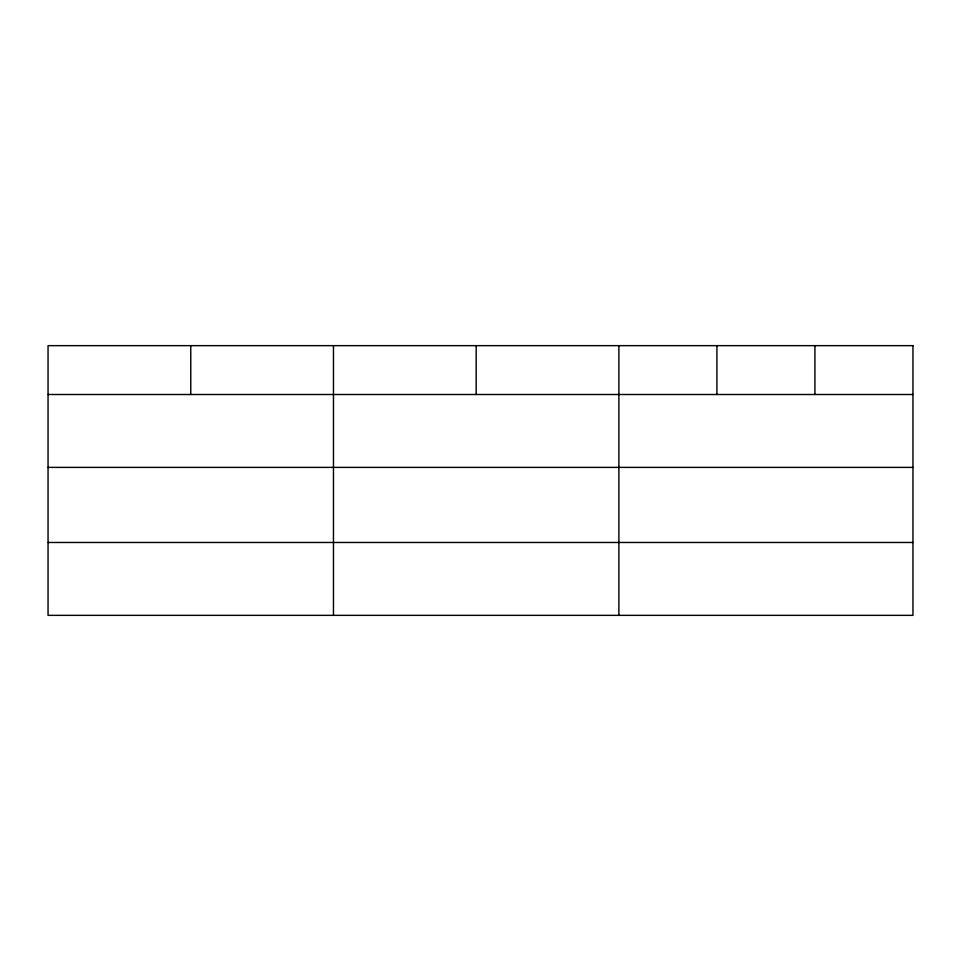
<?xml version="1.0" encoding="UTF-8"?>
<svg xmlns="http://www.w3.org/2000/svg" width="961" height="961" viewBox="0 0 961 961"><rect width="100%" height="100%" fill="white"/><g stroke="black" fill="none" stroke-linecap="round" stroke-linejoin="round"><path stroke-width="1.44" d="M48.05 394.503L912.95 394.503M48.05 467.382L912.95 467.382M48.05 542.472L912.95 542.472M814.928 345.648L814.928 394.503M716.906 345.648L716.906 394.503M618.884 345.648L618.884 615.352M476.175 345.648L476.175 394.503M333.467 345.648L333.467 615.352M190.758 345.648L190.758 394.503M912.95 345.648L48.05 345.648L48.05 615.352L912.95 615.352L912.95 345.648"/></g></svg>
